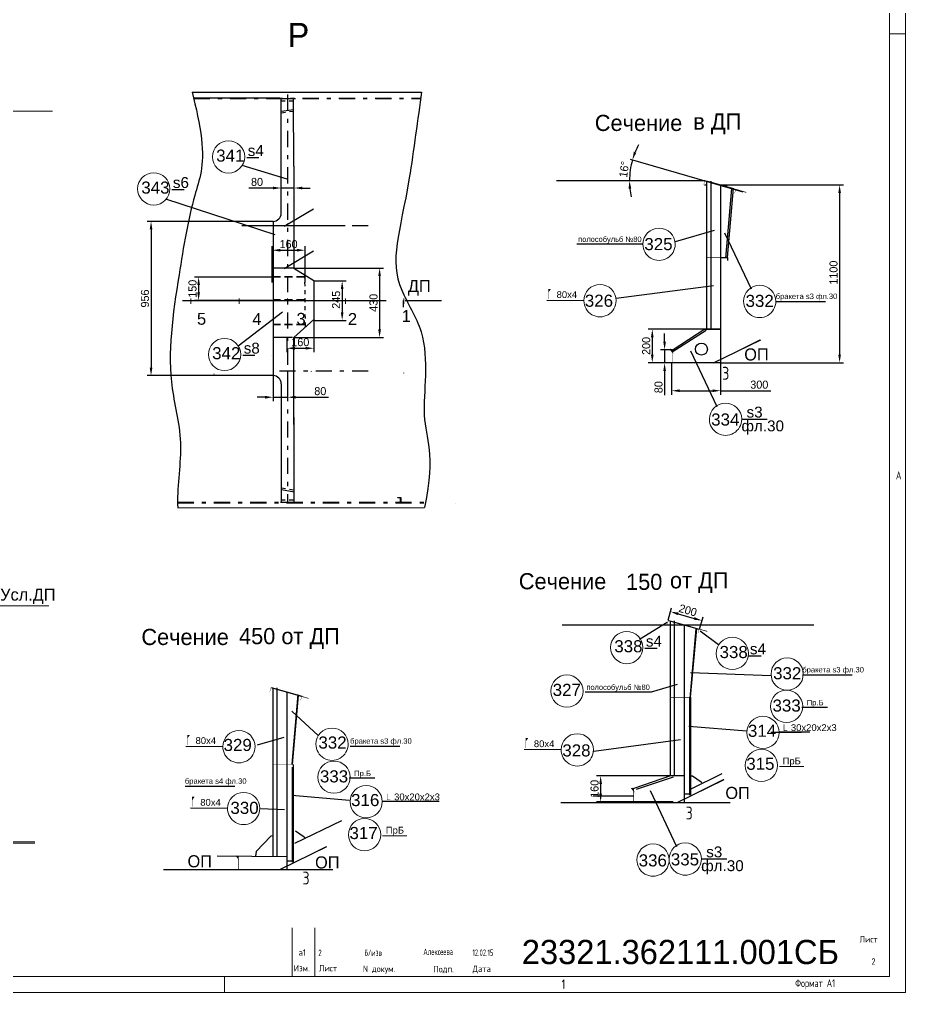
# Model space of a CAD drawing. Header units: millimetres. Extents: x 149544 to 197467, y -3118 to 25363.
# Drawn here: x 179961 to 185451, y 10130 to 16158 of the extents above; entities that cross this region are included whole.
import ezdxf
from ezdxf.enums import TextEntityAlignment as Align

# ---------------------------------------------------------------- set-up
doc = ezdxf.new("R2010")
doc.units = ezdxf.units.MM
doc.header["$MEASUREMENT"] = 0
for name, pattern in [('DASH13', [50, 25, -25]), ('DASH2', [1300, 1125, -75, 25, -75]), ('DASH5', [225, 100, -50, 25, -50]), ('K5LT32768', [0]), ('K5LT32769', [0]), ('K5LT32770', [0]), ('K5LT32773', [0]), ('K5LT32790', [520, 450, -30, 10, -30]), ('K5LT32791', [0]), ('K5LT32795', [75, 50, -25])]:
    doc.linetypes.add(name, pattern=pattern)
for name, color, linetype, lineweight in [('Default', 7, 'Continuous', 25), ('Notes', 7, 'Continuous', 18), ('рабочие', 250, 'Continuous', 20)]:
    doc.layers.add(name, color=color, linetype=linetype, lineweight=lineweight)
for name, color, linetype in [('pen_025', 1, 'Continuous'), ('pen_035', 1, 'Continuous'), ('pen_5', 1, 'Continuous'), ('pen_7', 1, 'Continuous')]:
    doc.layers.add(name, color=color, linetype=linetype)
doc.styles.add('Arial', font='arial.ttf')
doc.styles.add('KTEXTSTYLE', font='GOST_AU.SHX', dxfattribs={"width": 0.96, "height": 5})
doc.styles.add('style5', font='arial.ttf', dxfattribs={"height": 3})
doc.dimstyles.new('PB20', dxfattribs={"dimscale": 20, "dimtxt": 2.5, "dimasz": 2.5, "dimexe": 1.25, "dimexo": 0, "dimtad": 1, "dimdec": 0, "dimtxsty": 'Standard', "dimcen": 2.5, "dimclrd": 7, "dimclre": 7, "dimclrt": 4, "dimadec": 0, "dimazin": 0, "dimtfac": 1, "dimtdec": 0, "dimtmove": 0, "dimatfit": 3, "dimfxl": 1.25, "dimarcsym": 0})
doc.dimstyles.new('PB5', dxfattribs={"dimscale": 20, "dimtxt": 2.5, "dimasz": 2.5, "dimexe": 1.25, "dimexo": 0, "dimtad": 1, "dimdec": 0, "dimlfac": 0.25, "dimtxsty": 'Standard', "dimcen": 2.5, "dimclrd": 7, "dimclre": 7, "dimclrt": 4, "dimadec": 0, "dimazin": 0, "dimtfac": 1, "dimtdec": 0, "dimtmove": 0, "dimatfit": 3, "dimfxl": 1.25, "dimarcsym": 0})
doc.dimstyles.new('seatech', dxfattribs={"dimscale": 20, "dimtxt": 2.5, "dimasz": 2.5, "dimexe": 1.25, "dimexo": 0, "dimtad": 1, "dimdec": 0, "dimtxsty": 'Standard', "dimcen": 2.5, "dimclrd": 7, "dimclre": 7, "dimclrt": 4, "dimadec": 0, "dimazin": 0, "dimtfac": 1, "dimtdec": 0, "dimtmove": 0, "dimatfit": 3, "dimfxl": 1.25, "dimarcsym": 0})

# ---------------------------------------------------------------- blocks, each defined once
blk = doc.blocks.new('*D2784')
at = {"color": 7, "lineweight": -2}
for start, end in [(151.51346, 157.68737), (163.86129, 180), (186.17391, 192.34782)]:
    blk.add_arc((184205, 15159.5), 464.2, start, end, dxfattribs=at)
at = {"color": 7}
for points in [[(183783.4, 15333), (183767.6, 15338.5), (183759, 15288.5)], [(183735.1, 15109.1), (183751.7, 15110), (183740.7, 15159.5)]]:
    blk.add_solid(points, dxfattribs=at)
at = {"layer": 'Defpoints', "color": 0}
for p in [(183746, 15292.3), (183748.9, 15246.2), (183288.5, 15159.5), (184209.2, 15159.5), (184443.1, 15090.6)]:
    blk.add_point(p, dxfattribs=at)
at = {"color": 4, "insert": (183708.2, 15229.9), "char_height": 50, "attachment_point": 5, "rotation": 81.93064}
blk.add_mtext('16°', dxfattribs=at)
blk = doc.blocks.new('*D2785')
at = {"color": 7, "lineweight": -2}
for p, q in [((184301.9, 14239.4), (183857.1, 14239.4)), ((183882.1, 14189.4), (183882.1, 14081.9)), ((184305.3, 14031.9), (183857.1, 14031.9))]:
    blk.add_line(p, q, dxfattribs=at)
at = {"color": 7}
for points in [[(183873.8, 14189.4), (183890.4, 14189.4), (183882.1, 14239.4)], [(183873.8, 14081.9), (183890.4, 14081.9), (183882.1, 14031.9)]]:
    blk.add_solid(points, dxfattribs=at)
at = {"layer": 'Defpoints', "color": 0}
for p in [(184301.9, 14239.4), (183882.1, 14031.9), (184305.3, 14031.9)]:
    blk.add_point(p, dxfattribs=at)
at = {"color": 4, "insert": (183844.6, 14135.7), "char_height": 50, "attachment_point": 5, "rotation": 90}
blk.add_mtext('200', dxfattribs=at)
blk = doc.blocks.new('*D3668')
at = {"color": 7, "lineweight": -2}
for p, q in [((183979.9, 12436), (184002.1, 12513.6)), ((184043.3, 12475.8), (184141.4, 12447.8)), ((184174.2, 12380.5), (184196.4, 12458.2))]:
    blk.add_line(p, q, dxfattribs=at)
at = {"color": 7}
for points in [[(184045.6, 12483.9), (184041, 12467.8), (183995.3, 12489.6)], [(184143.7, 12455.9), (184139.1, 12439.8), (184189.5, 12434.1)]]:
    blk.add_solid(points, dxfattribs=at)
at = {"layer": 'Defpoints', "color": 0}
for p in [(183979.9, 12436), (184189.5, 12434.1), (184174.2, 12380.5)]:
    blk.add_point(p, dxfattribs=at)
at = {"color": 4, "insert": (184102.7, 12497.9), "char_height": 50, "attachment_point": 5, "rotation": 344.06433}
blk.add_mtext('200', dxfattribs=at)
blk = doc.blocks.new('*D3682')
at = {"color": 7, "lineweight": -2}
for p, q in [((181582.8, 14983.2), (181582.8, 15139)), ((181662.8, 14983.2), (181662.8, 15139)), ((181532.8, 15114), (181382.8, 15114)), ((181662.8, 15114), (181582.8, 15114)), ((181712.8, 15114), (181762.8, 15114))]:
    blk.add_line(p, q, dxfattribs=at)
at = {"color": 7}
for points in [[(181532.8, 15122.3), (181532.8, 15105.6), (181582.8, 15114)], [(181712.8, 15122.3), (181712.8, 15105.6), (181662.8, 15114)]]:
    blk.add_solid(points, dxfattribs=at)
at = {"layer": 'Defpoints', "color": 0}
for p in [(181662.8, 15114), (181582.8, 14983.2), (181662.8, 14983.2)]:
    blk.add_point(p, dxfattribs=at)
at = {"color": 4, "insert": (181432.8, 15151.5), "char_height": 50, "attachment_point": 5}
blk.add_mtext('80', dxfattribs=at)
blk = doc.blocks.new('*D3683')
at = {"color": 7, "lineweight": -2}
for p, q in [((181526.6, 14529.5), (181526.6, 14753.7)), ((181576.6, 14728.7), (181680.3, 14728.7)), ((181730.3, 14529), (181730.3, 14753.7))]:
    blk.add_line(p, q, dxfattribs=at)
at = {"color": 7}
for points in [[(181576.6, 14737), (181576.6, 14720.4), (181526.6, 14728.7)], [(181680.3, 14737), (181680.3, 14720.4), (181730.3, 14728.7)]]:
    blk.add_solid(points, dxfattribs=at)
at = {"layer": 'Defpoints', "color": 0}
for p in [(181730.3, 14728.7), (181526.6, 14529.5), (181730.3, 14529)]:
    blk.add_point(p, dxfattribs=at)
at = {"color": 4, "insert": (181628.5, 14766.2), "char_height": 50, "attachment_point": 5}
blk.add_mtext('160', dxfattribs=at)
blk = doc.blocks.new('*D3684')
at = {"color": 7, "lineweight": -2}
for p, q in [((181784.9, 14301.8), (181784.9, 14096.5)), ((181617.5, 14192.1), (181617.5, 14096.5)), ((181667.5, 14121.5), (181734.9, 14121.5))]:
    blk.add_line(p, q, dxfattribs=at)
at = {"color": 7}
for points in [[(181667.5, 14129.9), (181667.5, 14113.2), (181617.5, 14121.5)], [(181734.9, 14129.9), (181734.9, 14113.2), (181784.9, 14121.5)]]:
    blk.add_solid(points, dxfattribs=at)
at = {"layer": 'Defpoints', "color": 0}
for p in [(181784.9, 14301.8), (181617.5, 14192.1), (181784.9, 14121.5)]:
    blk.add_point(p, dxfattribs=at)
at = {"color": 4, "insert": (181701.2, 14159), "char_height": 50, "attachment_point": 5}
blk.add_mtext('160', dxfattribs=at)
blk = doc.blocks.new('*D3687')
at = {"color": 7, "lineweight": -2}
for p, q in [((181532.8, 13979.6), (181532.8, 13793.1)), ((181621.8, 13979.6), (181621.8, 13793.1)), ((181482.8, 13818.1), (181432.8, 13818.1)), ((181532.8, 13818.1), (181621.8, 13818.1)), ((181671.8, 13818.1), (181875, 13818.1))]:
    blk.add_line(p, q, dxfattribs=at)
at = {"color": 7}
for points in [[(181482.8, 13826.4), (181482.8, 13809.7), (181532.8, 13818.1)], [(181671.8, 13826.4), (181671.8, 13809.7), (181621.8, 13818.1)]]:
    blk.add_solid(points, dxfattribs=at)
at = {"layer": 'Defpoints', "color": 0}
for p in [(181532.8, 13979.6), (181621.8, 13979.6), (181621.8, 13818.1)]:
    blk.add_point(p, dxfattribs=at)
at = {"color": 4, "insert": (181825, 13855.6), "char_height": 50, "attachment_point": 5}
blk.add_mtext('80', dxfattribs=at)
blk = doc.blocks.new('*D3689')
at = {"color": 7, "lineweight": -2}
for p, q in [((181532.8, 14907.6), (180751.3, 14907.6)), ((180776.3, 14857.6), (180776.3, 14001.7)), ((181532.8, 13951.7), (180751.3, 13951.7))]:
    blk.add_line(p, q, dxfattribs=at)
at = {"color": 7}
for points in [[(180767.9, 14857.6), (180784.6, 14857.6), (180776.3, 14907.6)], [(180767.9, 14001.7), (180784.6, 14001.7), (180776.3, 13951.7)]]:
    blk.add_solid(points, dxfattribs=at)
at = {"layer": 'Defpoints', "color": 0}
for p in [(181532.8, 14907.6), (180776.3, 13951.7), (181532.8, 13951.7)]:
    blk.add_point(p, dxfattribs=at)
at = {"color": 4, "insert": (180738.8, 14429.6), "char_height": 50, "attachment_point": 5, "rotation": 90}
blk.add_mtext('956', dxfattribs=at)
blk = doc.blocks.new('*D3690')
at = {"color": 7, "lineweight": -2}
for p, q in [((181784.9, 14538.1), (181985.5, 14538.1)), ((181960.5, 14488.1), (181960.5, 14343.9)), ((181784.9, 14293.9), (181985.5, 14293.9))]:
    blk.add_line(p, q, dxfattribs=at)
at = {"color": 7}
for points in [[(181952.2, 14488.1), (181968.8, 14488.1), (181960.5, 14538.1)], [(181952.2, 14343.9), (181968.8, 14343.9), (181960.5, 14293.9)]]:
    blk.add_solid(points, dxfattribs=at)
at = {"layer": 'Defpoints', "color": 0}
for p in [(181784.9, 14538.1), (181784.9, 14293.9), (181960.5, 14293.9)]:
    blk.add_point(p, dxfattribs=at)
at = {"color": 4, "insert": (181923, 14421.7), "char_height": 50, "attachment_point": 5, "rotation": 90}
blk.add_mtext('245', dxfattribs=at)
blk = doc.blocks.new('*D3685')
at = {"color": 7, "lineweight": -2}
for p, q in [((181660.8, 14618.3), (182217.4, 14618.3)), ((182192.4, 14568.3), (182192.4, 14238)), ((181661.7, 14188), (182217.4, 14188))]:
    blk.add_line(p, q, dxfattribs=at)
at = {"color": 7}
for points in [[(182184, 14568.3), (182200.7, 14568.3), (182192.4, 14618.3)], [(182184, 14238), (182200.7, 14238), (182192.4, 14188)]]:
    blk.add_solid(points, dxfattribs=at)
at = {"layer": 'Defpoints', "color": 0}
for p in [(181660.8, 14618.3), (181661.7, 14188), (182192.4, 14188)]:
    blk.add_point(p, dxfattribs=at)
at = {"color": 4, "insert": (182154.9, 14403.1), "char_height": 50, "attachment_point": 5, "rotation": 90}
blk.add_mtext('430', dxfattribs=at)
blk = doc.blocks.new('*D3686')
at = {"color": 7, "lineweight": -2}
for p, q in [((181532.8, 14562.6), (181046, 14562.6)), ((181071, 14512.6), (181071, 14467.7)), ((181526.7, 14417.7), (181046, 14417.7))]:
    blk.add_line(p, q, dxfattribs=at)
at = {"color": 7}
for points in [[(181062.7, 14512.6), (181079.3, 14512.6), (181071, 14562.6)], [(181062.7, 14467.7), (181079.3, 14467.7), (181071, 14417.7)]]:
    blk.add_solid(points, dxfattribs=at)
at = {"layer": 'Defpoints', "color": 0}
for p in [(181532.8, 14562.6), (181071, 14417.7), (181526.7, 14417.7)]:
    blk.add_point(p, dxfattribs=at)
at = {"color": 4, "insert": (181033.5, 14490.2), "char_height": 50, "attachment_point": 5, "rotation": 90}
blk.add_mtext('150', dxfattribs=at)
blk = doc.blocks.new('*D3709')
at = {"color": 7, "lineweight": -2}
for p, q in [((184306.7, 15132.9), (185067.9, 15132.9)), ((185042.9, 15082.9), (185042.9, 14081.9)), ((184306.7, 14031.9), (185067.9, 14031.9))]:
    blk.add_line(p, q, dxfattribs=at)
at = {"color": 7}
for points in [[(185034.6, 15082.9), (185051.2, 15082.9), (185042.9, 15132.9)], [(185034.6, 14081.9), (185051.2, 14081.9), (185042.9, 14031.9)]]:
    blk.add_solid(points, dxfattribs=at)
at = {"layer": 'Defpoints', "color": 0}
for p in [(184306.7, 15132.9), (184306.7, 14031.9), (185042.9, 14031.9)]:
    blk.add_point(p, dxfattribs=at)
at = {"color": 4, "insert": (185005.4, 14590), "char_height": 50, "attachment_point": 5, "rotation": 90}
blk.add_mtext('1100', dxfattribs=at)
blk = doc.blocks.new('*D3710')
at = {"color": 7, "lineweight": -2}
for p, q in [((184010.6, 11472.5), (183537.1, 11472.5)), ((183562.1, 11422.5), (183562.1, 11362.2)), ((184010.6, 11312.2), (183537.1, 11312.2))]:
    blk.add_line(p, q, dxfattribs=at)
at = {"color": 7}
for points in [[(183553.7, 11422.5), (183570.4, 11422.5), (183562.1, 11472.5)], [(183553.7, 11362.2), (183570.4, 11362.2), (183562.1, 11312.2)]]:
    blk.add_solid(points, dxfattribs=at)
at = {"layer": 'Defpoints', "color": 0}
for p in [(184010.6, 11472.5), (183562.1, 11312.2), (184010.6, 11312.2)]:
    blk.add_point(p, dxfattribs=at)
at = {"color": 4, "insert": (183524.6, 11392.3), "char_height": 50, "attachment_point": 5, "rotation": 90}
blk.add_mtext('160', dxfattribs=at)
blk = doc.blocks.new('*D3711')
at = {"color": 7, "lineweight": -2}
for p, q in [((183958.5, 14162.1), (183958.5, 14212.1)), ((184002, 14112.1), (183933.5, 14112.1)), ((183958.5, 14112.1), (183958.5, 14030.3)), ((184002, 14030.3), (183933.5, 14030.3)), ((183958.5, 13980.3), (183958.5, 13830.3))]:
    blk.add_line(p, q, dxfattribs=at)
at = {"color": 7}
for points in [[(183950.1, 14162.1), (183966.8, 14162.1), (183958.5, 14112.1)], [(183950.1, 13980.3), (183966.8, 13980.3), (183958.5, 14030.3)]]:
    blk.add_solid(points, dxfattribs=at)
at = {"layer": 'Defpoints', "color": 0}
for p in [(184002, 14112.1), (183958.5, 14030.3), (184002, 14030.3)]:
    blk.add_point(p, dxfattribs=at)
at = {"color": 4, "insert": (183921, 13880.3), "char_height": 50, "attachment_point": 5, "rotation": 90}
blk.add_mtext('80', dxfattribs=at)
blk = doc.blocks.new('*D3777')
at = {"color": 7, "lineweight": -2}
for p, q in [((184305.3, 14052.9), (184305.3, 13833.3)), ((184002, 14030.3), (184002, 13833.3)), ((184052, 13858.3), (184255.3, 13858.3)), ((184305.3, 13858.3), (184616, 13858.3))]:
    blk.add_line(p, q, dxfattribs=at)
at = {"color": 7}
for points in [[(184052, 13866.6), (184052, 13850), (184002, 13858.3)], [(184255.3, 13866.6), (184255.3, 13850), (184305.3, 13858.3)]]:
    blk.add_solid(points, dxfattribs=at)
at = {"layer": 'Defpoints', "color": 0}
for p in [(184305.3, 14052.9), (184002, 14030.3), (184305.3, 13858.3)]:
    blk.add_point(p, dxfattribs=at)
at = {"color": 4, "insert": (184545.2, 13895.8), "char_height": 50, "attachment_point": 5}
blk.add_mtext('300', dxfattribs=at)

msp = doc.modelspace()

# ---------------------------------------------------------------- hatches: boundary and pattern name
at = {"layer": 'рабочие', "lineweight": 18}
h = msp.add_hatch(color=256, dxfattribs=at)
edge = h.paths.add_edge_path()
edge.add_line((183238.4, 14427.4), (183241, 14427.4))
edge.add_line((183241, 14427.4), (183241, 14468.7))
edge.add_arc((183247.4, 14468.7), 6.4, 142.35666, 180, ccw=False)
edge.add_line((183242.3, 14472.6), (183252.1, 14485.3))
edge.add_arc((183250.6, 14486.4), 1.92, 322.35666, 360)
edge.add_line((183252.5, 14486.4), (183252.5, 14487.1))
edge.add_arc((183250.6, 14487.1), 1.92, 360, 450)
edge.add_line((183250.6, 14489.1), (183238.4, 14489.1))
edge.add_line((183238.4, 14489.1), (183238.4, 14427.4))
h = msp.add_hatch(color=256, dxfattribs=at)
edge = h.paths.add_edge_path()
edge.add_line((181001.3, 11664.4), (181003.8, 11664.4))
edge.add_line((181003.8, 11664.4), (181003.8, 11705.7))
edge.add_arc((181010.2, 11705.7), 6.4, 142.35666, 180, ccw=False)
edge.add_line((181005.1, 11709.6), (181014.9, 11722.3))
edge.add_arc((181013.4, 11723.4), 1.92, 322.35666, 360)
edge.add_line((181015.3, 11723.4), (181015.3, 11724.1))
edge.add_arc((181013.4, 11724.1), 1.92, 360, 450)
edge.add_line((181013.4, 11726.1), (181001.3, 11726.1))
edge.add_line((181001.3, 11726.1), (181001.3, 11664.4))
h = msp.add_hatch(color=256, dxfattribs=at)
edge = h.paths.add_edge_path()
edge.add_line((183097.5, 11644.9), (183100.1, 11644.9))
edge.add_line((183100.1, 11644.9), (183100.1, 11686.2))
edge.add_arc((183106.5, 11686.2), 6.4, 142.35666, 180, ccw=False)
edge.add_line((183101.4, 11690.1), (183111.2, 11702.8))
edge.add_arc((183109.7, 11704), 1.92, 322.35666, 360)
edge.add_line((183111.6, 11704), (183111.6, 11704.7))
edge.add_arc((183109.7, 11704.7), 1.92, 360, 450)
edge.add_line((183109.7, 11706.6), (183097.5, 11706.6))
edge.add_line((183097.5, 11706.6), (183097.5, 11644.9))
h = msp.add_hatch(color=256, dxfattribs=at)
edge = h.paths.add_edge_path()
edge.add_line((181030.5, 11281.7), (181033, 11281.7))
edge.add_line((181033, 11281.7), (181033, 11323))
edge.add_arc((181039.4, 11323), 6.4, 142.35666, 180, ccw=False)
edge.add_line((181034.4, 11326.9), (181044.1, 11339.6))
edge.add_arc((181042.6, 11340.8), 1.92, 322.35666, 360)
edge.add_line((181044.5, 11340.8), (181044.5, 11341.5))
edge.add_arc((181042.6, 11341.5), 1.92, 360, 450)
edge.add_line((181042.6, 11343.4), (181030.5, 11343.4))
edge.add_line((181030.5, 11343.4), (181030.5, 11281.7))

# ---------------------------------------------------------------- linework, layer by layer
at = {"color": 7, "linetype": 'K5LT32768', "lineweight": 18}
for p, q in [((185451.3, 10130.1), (185451.3, 22010.1)), ((185351.3, 16070.1), (185451.3, 16070.1)), ((181231.3, 10230.1), (181231.3, 10130.1)), ((168631.3, 10130.1), (185451.3, 10130.1))]:
    msp.add_line(p, q, dxfattribs=at)
at = {"color": 1, "linetype": 'K5LT32769', "lineweight": 18, "true_color": 0xff0000}
for p, q in [((185351.3, 10230.1), (185351.3, 21910.1)), ((181651.3, 10530.1), (181651.3, 10230.1)), ((181791.3, 10530.1), (181791.3, 10230.1)), ((169031.3, 10230.1), (185351.3, 10230.1))]:
    msp.add_line(p, q, dxfattribs=at)
at = {"color": 0, "linetype": 'K5LT32790', "lineweight": 18}
for p, q in [((172987, 15590.7), (180165.8, 15590.7)), ((172987, 12525.8), (180142.2, 12525.8))]:
    msp.add_line(p, q, dxfattribs=at)
at = {"color": 7}
for p, q in [((183746, 15292.3), (184443.1, 15090.6)), ((184209.2, 15159.5), (183288.5, 15159.5)), ((184219, 15131.9), (184205.3, 15131.9)), ((184305.3, 15131.9), (184305.3, 14031.9)), ((184305.3, 15131.9), (184345.3, 15131.9)), ((184261.5, 14508.7), (183659, 14429.6)), ((181316.6, 14135.5), (181589.8, 14346.4)), ((184305.3, 14031.9), (184620.5, 14031.9)), ((184436.1, 13682.7), (184594.7, 13682.7)), ((183323.3, 12407.9), (184882.2, 12407.9)), ((184078.9, 12407.9), (184078.9, 11307.9)), ((184078.9, 12407.9), (184078.9, 11307.9)), ((181617.2, 11992), (181617.2, 10892)), ((181617.2, 11992), (181617.2, 10892)), ((184108, 11780.9), (184465.5, 11751.4)), ((183519.1, 11625.9), (184056.4, 11697.3)), ((184857.8, 11742.7), (184669.5, 11742.7)), ((181649.4, 11351.8), (182006.8, 11322.3)), ((183515.8, 11349.6), (183767, 11349.4)), ((184113.6, 11359.2), (184080, 11359.2)), ((183314.6, 11307.9), (184365.1, 11307.9)), ((181452.7, 11270.3), (181604, 11264.6)), ((181185.5, 10976.4), (181616.2, 10973.8)), ((181656.8, 10943.8), (181619.7, 10943.6)), ((184186.3, 10958), (184344.9, 10958)), ((180852.8, 10892), (181903.4, 10892))]:
    msp.add_line(p, q, dxfattribs=at)
at = {"color": 2}
for p, q in [((184209.2, 15159.5), (184399.1, 15105.4)), ((183982.2, 12435.5), (184172.1, 12381.4)), ((183982.8, 12435.5), (184117.4, 12396.9)), ((181520.4, 12019.6), (181710.3, 11965.5)), ((181521, 12019.6), (181700.1, 11968.4))]:
    msp.add_line(p, q, dxfattribs=at)
for p, q in [((181532.8, 14907.6), (181532.8, 13951.7)), ((181980.3, 14417.7), (182232.9, 14417.7)), ((184617.6, 11742.7), (184807.6, 11742.7)), ((182210, 11315.6), (182560.5, 11315.6))]:
    msp.add_line(p, q)
at = {"color": 0, "linetype": 'K5LT32795', "lineweight": 18}
for p, q in [((181727.7, 14565.7), (181532.8, 14565.7)), ((181727.7, 14562.6), (181532.8, 14562.6)), ((181727.7, 14422.8), (181532.8, 14422.8)), ((181727.7, 14271.6), (181532.8, 14271.6)), ((181727.7, 14266.4), (181532.8, 14266.4))]:
    msp.add_line(p, q, dxfattribs=at)
at = {"color": 0}
msp.add_line((180942.2, 13132.8), (182470.7, 13134.2), dxfattribs=at)
msp.add_line((180942.2, 13132.8), (182470.7, 13134.2), dxfattribs=at)
at = {"color": 0, "linetype": 'K5LT32768', "lineweight": 18}
for p, q in [((184820.3, 11530), (184669.4, 11530)), ((182361.7, 11100.9), (182210.8, 11100.9))]:
    msp.add_line(p, q, dxfattribs=at)
at = {"color": 0, "linetype": 'K5LT32791', "lineweight": 18}
for p, q in [((178876.8, 11063.8), (180056.2, 11063.8)), ((178876.8, 11055.8), (180056.2, 11055.8))]:
    msp.add_line(p, q, dxfattribs=at)
at = {"color": 7, "const_width": 4}
for points in [[(184393.9, 15108.1), (184464.1, 15087.1)], [(183981.1, 12436.3), (184222.9, 12367.6)], [(184172.1, 12382.1), (184223.4, 12366.9)], [(181523.3, 12018.9), (181752.5, 11952.2)]]:
    msp.add_lwpolyline(points, dxfattribs=at)
at = {"const_width": 3}
for points in [[(184698.2, 11791.9), (184698.2, 11752.6), (184717.9, 11752.6)], [(182239.6, 11362.8), (182239.6, 11323.5), (182259.3, 11323.5)]]:
    msp.add_lwpolyline(points, dxfattribs=at)
at = {"color": 1, "linetype": 'K5LT32770', "true_color": 0xff0000, "const_width": 0.18}
for points in [[(185351.3, 10530.1), (181651.3, 10530.1)], [(181991.3, 10230.1), (181991.3, 10530.1)], [(182451.3, 10230.1), (182451.3, 10530.1)], [(182751.3, 10230.1), (182751.3, 10530.1)], [(182951.3, 10230.1), (182951.3, 10530.1)], [(185151.3, 10230.1), (185151.3, 10530.1)], [(182951.3, 10430.1), (181651.3, 10430.1)], [(185351.3, 10390.1), (185151.3, 10390.1)], [(182951.3, 10330.1), (181651.3, 10330.1)]]:
    msp.add_lwpolyline(points, dxfattribs=at)
at = {"color": 0, "linetype": 'K5LT32768', "lineweight": 18}
for centre in [(181256.7, 15306.8), (180792.9, 15108.7), (181231.9, 14082.7), (183723.7, 12267.3), (184378, 12230.7), (184717.9, 12103.1), (183353, 11997.5), (184714.2, 11902.9), (184567.9, 11741.4), (184557.7, 11537.1), (181909.7, 11464.4), (182109.3, 11312.3), (182099.1, 11108)]:
    msp.add_circle(centre, 100, dxfattribs=at)
for centre, start, end in [((181532.8, 14957.6), 270, 0), ((181532.8, 13901.7), 0, 90)]:
    msp.add_arc(centre, 50, start, end)
for centre, start, end in [((183924, 14765.6), 0, 179.99998), ((183924, 14765.6), 179.99998, 0), ((183558.1, 14416), 0, 179.99998), ((184547.5, 14411.5), 0, 179.99998), ((183558.1, 14416), 179.99998, 0), ((184547.5, 14411.5), 179.99998, 0), ((184336.1, 13681.7), 0, 179.99998), ((184336.1, 13681.7), 179.99998, 0), ((181897.6, 11668.6), 0, 179.99998), ((181320.9, 11653), 0, 179.99998), ((183417.2, 11633.5), 0, 179.99998), ((181320.9, 11653), 179.99998, 0), ((181897.6, 11668.6), 179.99998, 0), ((183417.2, 11633.5), 179.99998, 0), ((181350.1, 11270.3), 0, 179.99998), ((181350.1, 11270.3), 179.99998, 0), ((183886.9, 10950.8), 0, 179.99998), ((184086.3, 10957), 0, 179.99998), ((183886.9, 10950.8), 179.99998, 0), ((184086.3, 10957), 179.99998, 0)]:
    msp.add_arc(centre, 100, start, end, dxfattribs=at)
at = {"color": 7}
for points, knots in [([(181030.7, 15707.7), (181054.9, 15616.8), (181125.3, 15288.2), (181028.1, 15052.4), (180934.9, 14499.6), (180858.8, 13971.3), (180987.7, 13545), (180934.7, 13248.3), (180942.2, 13132.8)], [264.986749, 264.986749, 264.986749, 264.986749, 444.404407, 799.110385, 1299.955758, 2005.674418, 2370.767514, 2698.492335, 2698.492335, 2698.492335, 2698.492335]), ([(182452.7, 15707.7), (182428.9, 15549.2), (182349.8, 14898.1), (182222, 14611.1), (182524, 14164.2), (182417.2, 13616.4), (182542.9, 13481.5), (182470.7, 13134.2)], [404.54745, 404.54745, 404.54745, 404.54745, 732.038315, 1428.316824, 1712.551801, 2229.022344, 2806.326427, 2806.326427, 2806.326427, 2806.326427])]:
    msp.add_open_spline(points, degree=3, knots=knots, dxfattribs=at)
at = {"layer": 'Default', "color": 0}
for p, q in [((181575.2, 15670.7), (181040.3, 15670.7)), ((181578.2, 15667.7), (181671.7, 15667.7)), ((181585.4, 15589.4), (181659.1, 15601.2)), ((181618.7, 15169.4), (181340.5, 15254.1)), ((181369, 15302.7), (181445, 15302.7)), ((184219, 15156.7), (184219, 14239.9)), ((184243.9, 15156.7), (184243.9, 14239.9)), ((180905.2, 15104.5), (180981.2, 15104.5)), ((184373.5, 15110.2), (184336.5, 14680)), ((184382.9, 15112.9), (184345.9, 14682.7)), ((181545.3, 14824.4), (180868, 15045.3)), ((181601.5, 14877.2), (181782.9, 14985.9)), ((184266.3, 14851.5), (184024.3, 14780.3)), ((184330.4, 14835.5), (184494.2, 14490.4)), ((181602.1, 14616), (181783.6, 14724.8)), ((183824, 14765.6), (183414.2, 14765.6)), ((184307.1, 14683.8), (184347.3, 14683.8)), ((184347.3, 14683.8), (184347.3, 14664.6)), ((183458.1, 14416), (183228.1, 14417.2)), ((184647.5, 14411.5), (184955.5, 14411.5)), ((184207, 14239.4), (184005, 14107.7)), ((184215.9, 14230.6), (184005, 14097.2)), ((184207, 14239.4), (184301.9, 14239.4)), ((184262.1, 14031.9), (184553.8, 14173.9)), ((181344.2, 14078.5), (181420.1, 14078.5)), ((184119, 14105.6), (184282.7, 13760.6)), ((183801.9, 12319.8), (183974.6, 12425.1)), ((183992.6, 12432.7), (183992.6, 11472.5)), ((184017.5, 12432.7), (184017.5, 11471.8)), ((184151.3, 12384.1), (184114.3, 11953.9)), ((184119.1, 11959.2), (184158.4, 12385.5)), ((184293.1, 12283.9), (184178.7, 12369.1)), ((183835.9, 12263.1), (183911.9, 12263.1)), ((184480.5, 12215.1), (184556.5, 12215.1)), ((184118.5, 12112.8), (184619.3, 12094.3)), ((184812.4, 12098.2), (185120.3, 12098.2)), ((181530.9, 12016.8), (181530.9, 10976.4)), ((181530.9, 12016.8), (181530.9, 11100)), ((181555.7, 12016.8), (181555.7, 10976.4)), ((184037.2, 12038), (183875, 11990.4)), ((181686.2, 11975.7), (181649.3, 11545.5)), ((181653.1, 11543.2), (181690.3, 11970.9)), ((183875, 11990.4), (183465.2, 11990.4)), ((184112.5, 11959.2), (184112.5, 11353.3)), ((184118.6, 11959.2), (184118.6, 11351.8)), ((184808.7, 11898), (184967.3, 11898)), ((181647.7, 11872.9), (181811.4, 11723)), ((181599.6, 11710.9), (181433.7, 11662.2)), ((181220.9, 11653), (180990.9, 11654.2)), ((182010.5, 11656.6), (182318.4, 11656.6)), ((183317.2, 11633.5), (183087.2, 11634.7)), ((181650.7, 11526.1), (181650.7, 10937.4)), ((181656.9, 11543.2), (181656.9, 10935.9)), ((182004.2, 11459.6), (182162.8, 11459.6)), ((183995.9, 11471.8), (183767, 11395.1)), ((184010.9, 11463.5), (183781.9, 11386.9)), ((184076.1, 11471.8), (183995.9, 11471.8)), ((184118.1, 11389.9), (184315.8, 11486.1)), ((184118.6, 11473.6), (184132.2, 11473.6)), ((184132.2, 11473.6), (184185.4, 11435.7)), ((180987, 11408.3), (181294.9, 11408.3)), ((184035.8, 11307.9), (184327.4, 11449.9)), ((184185.4, 11435.7), (184189.9, 11426.6)), ((183869.2, 11380.9), (184032.9, 11035.8)), ((181250.1, 11270.3), (181020.1, 11271.5)), ((181667, 11054.7), (181958.7, 11196.7)), ((181518.9, 11099.5), (181427.7, 11004.8)), ((181518.9, 11099.5), (181427.7, 11004.8)), ((181530.9, 11100), (181518.9, 11099.5)), ((181671.1, 11132), (181724.3, 11094)), ((181724.3, 11094), (181728.8, 11084.9)), ((181574, 10892), (181865.6, 11034)), ((181427.7, 11004.8), (181424.2, 10974.8))]:
    msp.add_line(p, q, dxfattribs=at)
at = {"layer": 'Default', "color": 4}
for p, q in [((181582.8, 15389.6), (181582.8, 15667.7)), ((181660.8, 15250), (181658.1, 15667.7)), ((181660.8, 14618.3), (181784.9, 14541.4)), ((181784.9, 14538.1), (181784.9, 14299.1)), ((181784.8, 14299.1), (181661.7, 14188)), ((184305.3, 14031.9), (184005.3, 14031.9)), ((181582.8, 13901.7), (181582.8, 13167.7)), ((181660.8, 13692.6), (181660.8, 13167.7)), ((181585.4, 13246), (181663.5, 13232.9)), ((181578.2, 13167.7), (181671.7, 13167.7))]:
    msp.add_line(p, q, dxfattribs=at)
at = {"layer": 'Default', "color": 0, "linetype": 'DASH5'}
for p, q in [((181364.9, 14879.6), (181339.8, 14879.6)), ((182121.8, 14879.6), (181364.9, 14879.6)), ((182121.8, 13979.6), (181532.8, 13979.6))]:
    msp.add_line(p, q, dxfattribs=at)
at = {"layer": 'Default', "color": 0, "linetype": 'K5LT32773'}
for p, q in [((181979.6, 14879.6), (181364.9, 14879.6)), ((181167, 13961.8), (181165.1, 13961.8))]:
    msp.add_line(p, q, dxfattribs=at)
at = {"layer": 'Default'}
for p, q in [((181522.2, 14784), (181523.5, 14784.4)), ((181522.3, 14075.2), (181523.5, 14074.8))]:
    msp.add_line(p, q, dxfattribs=at)
at = {"layer": 'Default', "color": 0, "ltscale": 100}
for p, q in [((181661, 14617.4), (181531.3, 14617.4)), ((181653.6, 14187.6), (181533.1, 14187.6))]:
    msp.add_line(p, q, dxfattribs=at)
at = {"layer": 'Default', "color": 2, "const_width": 2}
for points in [[(184207.3, 15158.3), (184201.2, 15135.1)], [(184209.1, 15159.8), (184400.6, 15104.9)], [(184398.2, 15104), (184392.1, 15080.8)], [(183980.4, 12433.9), (183974.3, 12410.7)], [(184171.3, 12379.6), (184165.2, 12356.4)], [(181518.7, 12018.1), (181512.6, 11994.9)], [(181709.6, 11963.7), (181703.4, 11940.5)]]:
    msp.add_lwpolyline(points, dxfattribs=at)
at = {"layer": 'Default', "color": 4}
for points, const_width in [([(184223.6, 15158.6), (184387.3, 15112.4)], 2), ([(184305.3, 15131.9), (184305.3, 14052.9)], 3), ([(184078.9, 12407.9), (184078.9, 11328.9)], 3), ([(181617.2, 11992), (181617.2, 10913)], 3)]:
    msp.add_lwpolyline(points, dxfattribs=dict(at, const_width=const_width))
at = {"layer": 'Default', "color": 0}
for points in [[(181605.3, 14879.3, 0, 5, 0), (181626.6, 14896, 5, 5, 0)], [(181605.9, 14618.2, 0, 5, 0), (181627.2, 14634.9, 5, 5, 0)]]:
    msp.add_lwpolyline(points, format="xyseb", dxfattribs=at)
at = {"layer": 'Default', "color": 0, "const_width": 3}
for points in [[(184219, 14683.1), (184346, 14683.1)], [(184345.7, 14684.4), (184345.7, 14666.2)], [(183937.6, 14031.9), (184262.1, 14031.9), (184549.5, 14175.5)], [(184005.7, 14031.6), (184005.7, 14115), (183989.4, 14115)], [(183990.5, 14115.7), (184005, 14096), (184005, 14113.1), (183996, 14110.5), (184003.1, 14106), (184003.1, 14109.8), (183998.6, 14114.4), (184004.4, 14102.7), (183996, 14115)], [(183992.6, 11959.2), (184119.1, 11959.2)], [(184120, 11960.2), (184120, 11942.1)], [(181529.9, 11543.2), (181653.1, 11543.2)], [(181656.9, 11543.2), (181656.9, 11525.1)], [(183712.7, 11308.9), (184037.2, 11308.9), (184324.6, 11452.5)], [(183767, 11311.8), (183767, 11395.1), (183750.7, 11395.1)], [(183751.8, 11395.9), (183766.3, 11376.1), (183766.3, 11393.2), (183757.3, 11390.6), (183764.4, 11386.1), (183764.4, 11390), (183759.9, 11394.5), (183765.7, 11382.9), (183757.3, 11395.2)], [(181249.5, 10892), (181574, 10892), (181861.4, 11035.6)], [(181302.6, 10976.8), (181317.1, 10957.1), (181317.1, 10974.2), (181308.1, 10971.6), (181315.2, 10967.1), (181315.2, 10970.9), (181310.7, 10975.5), (181316.5, 10962.2), (181305.8, 10976.1)], [(181317.2, 10892.8), (181317.2, 10976.1), (181303.3, 10976.1)]]:
    msp.add_lwpolyline(points, dxfattribs=at)
at = {"layer": 'Default', "color": 0}
msp.add_circle((184186.9, 14116), 36.9, dxfattribs=at)
msp.add_arc((180902.9, 13863.8), 875.2, 7.50855, 7.58914, dxfattribs=at)
at = {"layer": 'Notes', "color": 8}
for p, q in [((181021.8, 14396.6), (181021.8, 14429.6)), ((181021.8, 14396.6), (181021.8, 14429.6)), ((181321.8, 14396.6), (181321.8, 14429.6)), ((181321.8, 14396.6), (181321.8, 14429.6)), ((181621.8, 14396.6), (181621.8, 14429.6)), ((181621.8, 14396.6), (181621.8, 14429.6)), ((181981.8, 14396.6), (181981.8, 14429.6)), ((181981.8, 14396.6), (181981.8, 14429.6)), ((182341.8, 14396.6), (182341.8, 14429.6)), ((182341.8, 14396.6), (182341.8, 14429.6))]:
    msp.add_line(p, q, dxfattribs=at)
at = {"layer": 'pen_025', "color": 3, "linetype": 'DASH5'}
msp.add_line((181621.8, 15692.9), (181621.8, 13167.7), dxfattribs=at)
at = {"layer": 'pen_025', "color": 0, "linetype": 'DASH5'}
for p, q in [((181040.3, 15670.7), (182447.2, 15670.7)), ((181040.3, 15670.7), (182447.2, 15670.7)), ((181041, 15667.7), (182446.8, 15667.7)), ((182340.3, 14375.3), (182340.3, 14417.7)), ((180940.9, 13167.7), (182477.4, 13167.7)), ((180940.9, 13164.7), (182476.8, 13164.7)), ((182664.2, 13157.3), (182665, 13157.3))]:
    msp.add_line(p, q, dxfattribs=at)
at = {"layer": 'pen_025', "color": 0, "linetype": 'DASH2'}
for p, q in [((180971, 14417.7), (182246.6, 14417.7)), ((182351.4, 14417.7), (182575.3, 14417.7))]:
    msp.add_line(p, q, dxfattribs=at)
at = {"layer": 'pen_025', "color": 0, "linetype": 'DASH5'}
msp.add_lwpolyline([(182324.5, 13167.7), (182323.5, 13167.7), (182322.8, 13168), (182322.5, 13168.7), (182322.5, 13193.7), (182322.2, 13194.7), (182321.5, 13195.4), (182320.5, 13195.7), (182305.5, 13195.7), (182304.8, 13196), (182304.5, 13196.7), (182304.5, 13197.7), (182324.5, 13197.7), (182324.5, 13167.7)], dxfattribs=at)
at = {"layer": 'pen_035', "color": 0, "linetype": 'DASH13'}
for p, q in [((181583.1, 15653.3), (181655.9, 15653.3)), ((181585.4, 15579.6), (181659.9, 15591.2)), ((181727.6, 14581.5), (181730.7, 14256)), ((182342.1, 13967.7), (182342.1, 13969.7))]:
    msp.add_line(p, q, dxfattribs=at)
at = {"layer": 'pen_035', "color": 0, "linetype": 'Continuous'}
for p, q in [((181582.8, 14957.6), (181582.8, 15389.6)), ((181660.8, 15250), (181660.8, 14618.3)), ((181660.8, 13649.9), (181661.7, 14188)), ((181582.8, 13901.7), (181582.8, 13448.2))]:
    msp.add_line(p, q, dxfattribs=at)
at = {"layer": 'pen_035', "color": 4, "linetype": 'DASH13'}
for p, q in [((181585.4, 13255.8), (181660.2, 13243.8)), ((181583.1, 13182.1), (181655.9, 13182.1))]:
    msp.add_line(p, q, dxfattribs=at)
at = {"layer": 'pen_035', "color": 0, "linetype": 'Continuous'}
for points in [[(181030.7, 15707.7), (182452.7, 15707.7)], [(181880.3, 15707.7), (182452.7, 15707.7)]]:
    msp.add_lwpolyline(points, dxfattribs=at)

# ---------------------------------------------------------------- texts
at = {"color": 0, "char_height": 2.5, "attachment_point": 1, "style": 'KTEXTSTYLE'}
for insert in [(184315.3, 14006.2), (184089.2, 11282.2), (181714.6, 10879.3)]:
    msp.add_mtext('{\\H32x;\\W0.965;\\C6;3}', dxfattribs=dict(at, insert=insert))
at = {"color": 7, "char_height": 2.5, "attachment_point": 1, "style": 'KTEXTSTYLE'}
for s, insert in [('\\H3.5;\\W0.965;\\Q15;\\Q0;\\H50.00;{\\c16711935;A}', (185391.4, 13358.5)), ('\\H3.5;\\W0.965;\\Q15;\\Q0;\\H40.00;{\\c16711935;Лист}', (185165.6, 10480)), ('\\H3.5;\\W0.965;\\Q15;\\Q0;\\H40.00;{\\c16711935;a1}', (181690.8, 10397.5)), ('\\H3.5;\\W0.965;\\Q15;\\Q0;\\W0.765;\\H40.00;{\\c16711935;2}', (181813, 10395.8)), ('\\H3.5;\\W0.965;\\Q15;\\Q0;\\W0.765;\\H40.00;{\\c16711935;б/изв}', (182100.1, 10395.7)), ('\\H3.5;\\W0.965;\\Q15;\\Q0;\\W0.765;\\H40.00;{\\c16711935;Алексеева}', (182463.5, 10402.6)), ('\\H3.5;\\W0.965;\\Q15;\\Q0;\\W0.765;\\H40.00;{\\c16711935;12.02.15}', (182767.8, 10397)), ('\\H3.5;\\W0.965;\\Q15;\\Q0;\\H40.00;{\\c16711935;2}', (185240, 10342)), ('\\H3.5;\\W0.965;\\Q15;\\Q0;\\H40.00;{\\c16711935;Изм.}', (181660.6, 10300.8)), ('\\H3.5;\\W0.965;\\Q15;\\Q0;\\H40.00;{\\c16711935;Лист}', (181816, 10300.8)), ('\\H3.5;\\W0.965;\\Q15;\\Q0;\\H40.00;{\\c16711935;N докум.}', (182088.7, 10297)), ('\\H3.5;\\W0.965;\\Q15;\\Q0;\\H40.00;{\\c16711935;Подп.}', (182525.6, 10295.2)), ('\\H3.5;\\W0.965;\\Q15;\\Q0;\\H40.00;{\\c16711935;Дата}', (182768.6, 10297)), ('\\H3.5;\\W0.965;\\Q15;\\Q0;\\H60.00;{\\c16711935;1}', (183319.8, 10211.3)), ('\\H3.5;\\W0.965;\\Q15;\\Q0;\\H48.00;{\\c16711935;Формат А1}', (184767.1, 10211.9))]:
    msp.add_mtext(s, dxfattribs=dict(at, insert=insert))
at = {"layer": 'Notes', "color": 3}
msp.add_text('1', height=73.6, dxfattribs=at).set_placement((182357.6, 14358), align=Align.TOP_CENTER)
at = {"layer": 'Notes', "color": 3, "char_height": 73.6, "width": 178.68, "attachment_point": 7, "line_spacing_factor": 0.963855}
for s, insert in [('{\\fArial|b0|i0|c204|p34;5}', (181060.6, 14266.1)), ('{\\fArial|b0|i0|c204|p34;4}', (181403.8, 14266.1)), ('{\\fArial|b0|i0|c204|p34;3}', (181677.3, 14266.1)), ('{\\fArial|b0|i0|c0|p34;2}', (181995.8, 14266.1))]:
    msp.add_mtext(s, dxfattribs=dict(at, insert=insert))
at = {"layer": 'pen_5', "color": 0, "linetype": 'Continuous', "style": 'Arial'}
for s, height, p in [('s4', 67.5, (181425.1, 15380)), ('s6', 67.5, (180961.3, 15181.8)), ('полособульб №80', 33.075, (183619.3, 14813.3)), ('бракета s3 фл.30', 33.75, (184837.6, 14460.2)), ('s8', 67.5, (181400.3, 14155.9)), ('s3', 67.5, (184515.9, 13759.7)), ('фл.30', 67.5, (184566.5, 13674.4)), ('s4', 67.5, (183892.1, 12340.5)), ('s4', 67.5, (184536.6, 12292.5)), ('бракета s3 фл.30', 33.75, (185002.5, 12146.9)), ('полособульб №80', 33.075, (183670.4, 12038)), ('Пр.Б', 33.75, (184891.4, 11943.1)), ('бракета s3 фл.30', 33.75, (182200.6, 11705.2)), ('бракета s4 фл.30', 33.75, (181177.1, 11457)), ('Пр.Б', 33.75, (182086.9, 11504.6)), ('s3', 67.5, (184266.1, 11035)), ('фл.30', 67.5, (184316.7, 10949.6))]:
    msp.add_text(s, height=height, dxfattribs=at).set_placement(p, align=Align.TOP_CENTER)
at = {"layer": 'pen_7', "color": 0, "style": 'style5', "width": 0.965}
for s, height, p in [('Р', 150, (181621.9, 15986.8)), ('Сечение ', 100, (183525.9, 15467.4)), ('в ДП', 100, (184136.2, 15476)), ('ДП', 75, (182367.6, 14469.3)), ('ОП', 75, (184451.8, 14045.6)), ('Сечение ', 100, (183055, 12628.2)), ('150', 100, (183719.6, 12624.5)), ('от ДП', 100, (183991.5, 12634)), ('Усл.ДП', 75, (179841.4, 12557.9)), ('Сечение ', 100, (180716.2, 12282.9)), ('450', 100, (181321.3, 12288.2)), ('от ДП', 100, (181583.7, 12288.2)), ('ОП', 75, (184334.9, 11329.1)), ('ОП', 75, (181002.4, 10905.7)), ('ОП', 75, (181792.6, 10898.7)), ('23321.362111.001СБ', 150, (183073.5, 10306.2))]:
    msp.add_text(s, height=height, dxfattribs=at).set_placement(p)
at = {"layer": 'pen_7', "color": 2, "style": 'style5'}
for s, p in [('341', (181179.8, 15277.4)), ('343', (180716, 15079.3)), ('325', (183832.9, 14729.2)), ('326', (183464.1, 14378.5)), ('332', (184460.1, 14377.3)), ('342', (181155, 14053.3)), ('334', (184247, 13642.4)), ('338', (183646.8, 12237.9)), ('338', (184299, 12202.1)), ('332', (184630.9, 12070.6)), ('327', (183265, 11967.6)), ('333', (184627.2, 11870.4)), ('314', (184474.7, 11714.2)), ('329', (181225.7, 11626.4)), ('332', (181813.3, 11641.3)), ('328', (183324.7, 11592.5)), ('315', (184464.4, 11509.9)), ('333', (181822.7, 11431.9)), ('316', (182016, 11285.1)), ('330', (181268.1, 11236.6)), ('317', (182005.8, 11080.8)), ('336', (183797.8, 10911.5)), ('335', (183997.2, 10917.7))]:
    msp.add_text(s, height=75, dxfattribs=at).set_placement(p)
at = {"layer": 'pen_7', "color": 0, "style": 'style5'}
for p in [(183352.8, 14474.9), (181115.6, 11711.9), (183211.9, 11692.4), (181144.8, 11329.2)]:
    msp.add_text('80х4', height=42, dxfattribs=at).set_placement(p, align=Align.TOP_CENTER)
for s, p in [('30х20х2х3', (184740.9, 11750.2)), ('ПрБ', (184689.3, 11543.8)), ('30х20х2х3', (182282.3, 11321.1)), ('ПрБ', (182230.7, 11114.7))]:
    msp.add_text(s, height=42, dxfattribs=at).set_placement(p)

# ---------------------------------------------------------------- dimensions: what is measured, and where the dimension line sits
at = {"color": 0}
dim = msp.add_angular_dim_2l(base=(183748.9, 15246.2), line1=((184209.2, 15159.5), (183288.5, 15159.5)), line2=((183746, 15292.3), (184443.1, 15090.6)), dimstyle='PB20', dxfattribs=at)
dim.commit()
dim.dimension.update_dxf_attribs({"geometry": '*D2784', "text_midpoint": (183708.2, 15229.9)})
dim = msp.add_linear_dim(base=(181662.8, 15114), p1=(181582.8, 14983.2), p2=(181662.8, 14983.2), dimstyle='seatech', dxfattribs=at)
dim.commit()
dim.dimension.update_dxf_attribs({"geometry": '*D3682', "text_midpoint": (181432.8, 15114), "dimtype": 160})
at = {"color": 7}
dim = msp.add_linear_dim(base=(185042.9, 14031.9), p1=(184306.7, 15132.9), p2=(184306.7, 14031.9), angle=90, text='1100', dimstyle='PB5', dxfattribs=at)
dim.commit()
dim.dimension.update_dxf_attribs({"geometry": '*D3709', "text_midpoint": (185042.9, 14590), "dimtype": 160})
at = {"color": 0}
dim = msp.add_linear_dim(base=(180776.3, 13951.7), p1=(181532.8, 14907.6), p2=(181532.8, 13951.7), angle=90, dimstyle='PB20', dxfattribs=at)
dim.commit()
dim.dimension.update_dxf_attribs({"geometry": '*D3689', "text_midpoint": (180738.8, 14429.6)})
for base, p1, p2, picture, middle in [((181730.3, 14728.7), (181526.6, 14529.5), (181730.3, 14529), '*D3683', (181628.5, 14766.2)), ((181784.9, 14121.5), (181617.5, 14192.1), (181784.9, 14301.8), '*D3684', (181701.2, 14159))]:
    dim = msp.add_linear_dim(base=base, p1=p1, p2=p2, text='160', dimstyle='PB20', dxfattribs=at)
    dim.commit()
    dim.dimension.update_dxf_attribs({"geometry": picture, "text_midpoint": middle})
for base, p1, p2, text, picture, middle in [((182192.4, 14188), (181660.8, 14618.3), (181661.7, 14188), '430', '*D3685', (182154.9, 14403.1)), ((181071, 14417.7), (181532.8, 14562.6), (181526.7, 14417.7), '150', '*D3686', (181033.5, 14490.2)), ((183882.1, 14031.9), (184301.9, 14239.4), (184305.3, 14031.9), '200', '*D2785', (183844.6, 14135.7))]:
    dim = msp.add_linear_dim(base=base, p1=p1, p2=p2, angle=90, text=text, dimstyle='PB20', dxfattribs=at)
    dim.commit()
    dim.dimension.update_dxf_attribs({"geometry": picture, "text_midpoint": middle})
dim = msp.add_linear_dim(base=(181960.5, 14293.9), p1=(181784.9, 14538.1), p2=(181784.9, 14293.9), angle=90, text='245', dimstyle='PB20', dxfattribs=at)
dim.commit()
dim.dimension.update_dxf_attribs({"geometry": '*D3690', "text_midpoint": (181960.5, 14421.7), "dimtype": 160})
at = {"color": 7}
for base, p1, p2, text, picture, middle in [((183958.5, 14030.3), (184002, 14112.1), (184002, 14030.3), '80', '*D3711', (183921, 13880.3)), ((183562.1, 11312.2), (184010.6, 11472.5), (184010.6, 11312.2), '160', '*D3710', (183524.6, 11392.3))]:
    dim = msp.add_linear_dim(base=base, p1=p1, p2=p2, angle=90, text=text, dimstyle='PB5', dxfattribs=at)
    dim.commit()
    dim.dimension.update_dxf_attribs({"geometry": picture, "text_midpoint": middle})
dim = msp.add_linear_dim(base=(184305.3, 13858.3), p1=(184002, 14030.3), p2=(184305.3, 14052.9), text='300', dimstyle='PB5', dxfattribs=at)
dim.commit()
dim.dimension.update_dxf_attribs({"geometry": '*D3777', "text_midpoint": (184545.2, 13858.3), "dimtype": 160})
at = {"color": 0}
dim = msp.add_linear_dim(base=(181621.8, 13818.1), p1=(181532.8, 13979.6), p2=(181621.8, 13979.6), text='80', dimstyle='PB20', dxfattribs=at)
dim.commit()
dim.dimension.update_dxf_attribs({"geometry": '*D3687', "text_midpoint": (181825, 13818.1), "dimtype": 160})
dim = msp.add_aligned_dim(p1=(183979.9, 12436), p2=(184174.2, 12380.5), distance=55.8, text='200', dimstyle='PB20', dxfattribs=at)
dim.commit()
dim.dimension.update_dxf_attribs({"geometry": '*D3668', "text_midpoint": (184102.7, 12497.9)})

doc.saveas('drawing.dxf')
